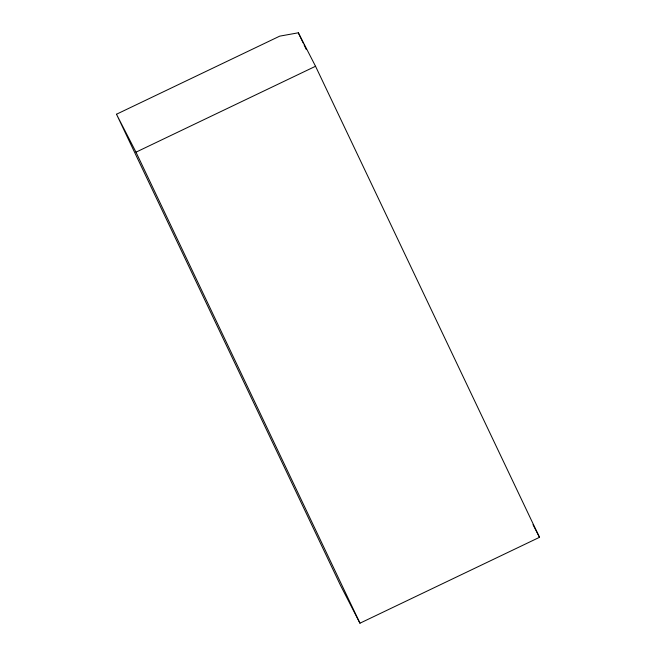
<?xml version="1.0" encoding="UTF-8"?>
<svg xmlns="http://www.w3.org/2000/svg" width="656" height="656" viewBox="0 0 656 656"><rect width="100%" height="100%" fill="white"/><g stroke="black" fill="none" stroke-linecap="round" stroke-linejoin="round"><path stroke-width="0.98" d="M116.489 114.234L279.718 36.146L298.332 32.8L315.536 66.272L539.511 537.305L359.964 623.2L340.464 585.267L116.489 114.234L135.989 152.167L359.964 623.2M135.989 152.167L315.536 66.272M533 524.636L539.511 537.305M298.332 32.8L303.17 42.976M304.056 44.829L306.254 49.454"/></g></svg>
